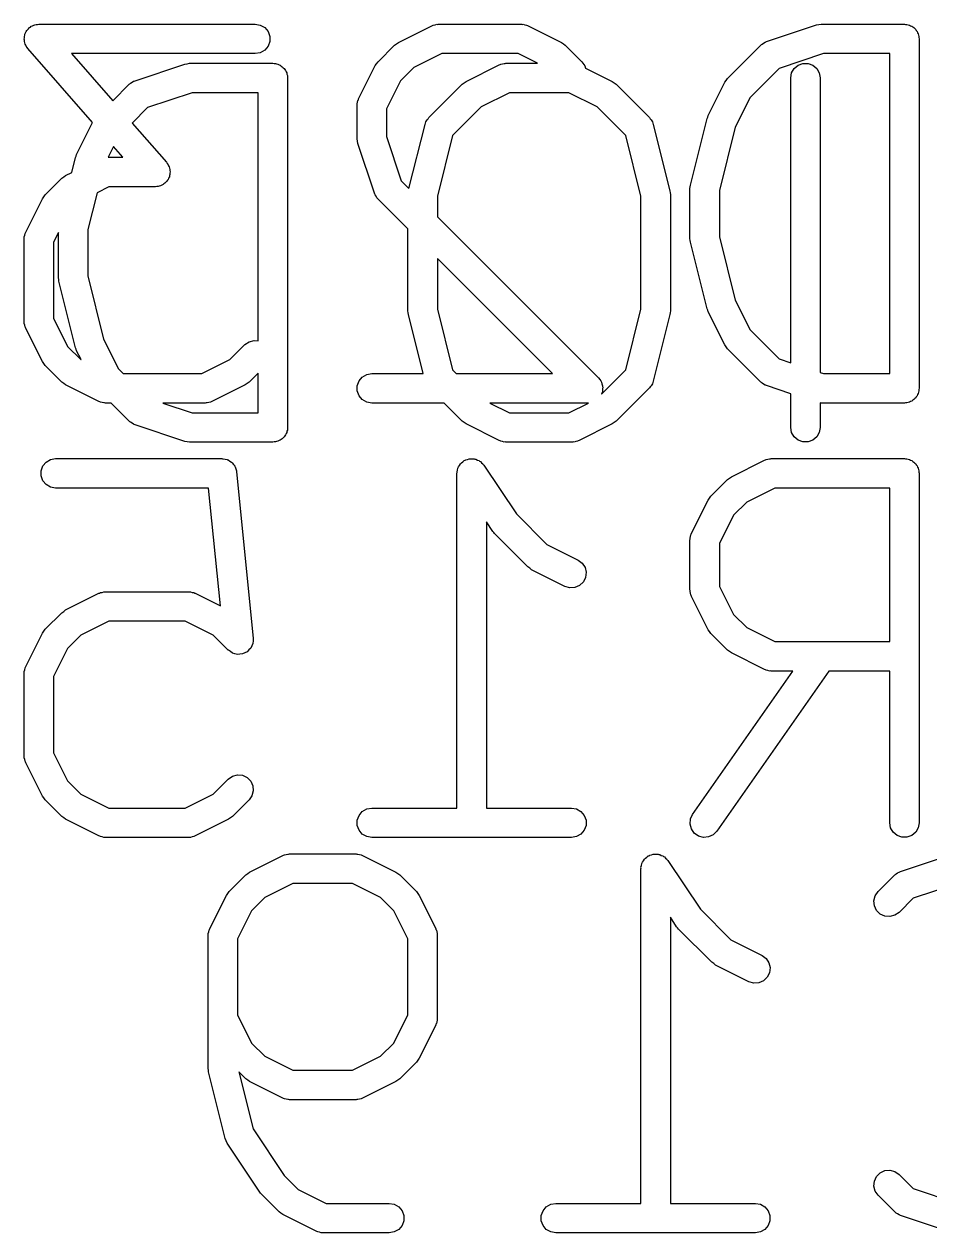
# Model space of a CAD drawing. Extents: x -0.3 to 76.5, y -74.5 to -2.2.
# Drawn here: x 51.809 to 54.935, y -29.723 to -25.55 of the extents above; entities that cross this region are included whole.
import ezdxf

# ---------------------------------------------------------------- set-up
doc = ezdxf.new("R2010")
doc.units = 0
doc.header["$MEASUREMENT"] = 0
doc.layers.add('BLACK', color=7, linetype='CONTINUOUS')

msp = doc.modelspace()

# ---------------------------------------------------------------- linework, layer by layer
at = {"layer": 'Black'}
for p, q in [((51.8121, -25.5847), (51.8145, -25.5803)), ((51.8145, -25.5803), (51.8162, -25.5756)), ((51.8162, -25.5756), (51.8187, -25.5726)), ((51.8187, -25.5726), (51.8206, -25.5692)), ((51.8206, -25.5692), (51.8244, -25.5659)), ((51.8244, -25.5659), (51.8276, -25.5621)), ((51.8276, -25.5621), (51.831, -25.5602)), ((51.831, -25.5602), (51.8339, -25.5576)), ((51.8339, -25.5576), (51.8385, -25.5558)), ((51.8385, -25.5558), (51.8428, -25.5533)), ((51.8428, -25.5533), (51.8467, -25.5526)), ((51.8467, -25.5526), (51.8504, -25.5512)), ((51.8504, -25.5512), (51.8553, -25.5511)), ((51.8553, -25.5511), (51.8602, -25.5502)), ((51.8602, -25.5502), (52.6071, -25.5502)), ((52.6071, -25.5502), (52.6245, -25.5533)), ((52.6245, -25.5533), (52.6397, -25.5621)), ((52.6397, -25.5621), (52.6511, -25.5756)), ((52.6511, -25.5756), (52.6571, -25.5922)), ((53.1014, -25.6131), (53.2164, -25.5556)), ((53.2164, -25.5556), (53.2192, -25.5548)), ((53.2192, -25.5548), (53.2217, -25.5533)), ((53.2217, -25.5533), (53.2276, -25.5523)), ((53.2276, -25.5523), (53.2333, -25.5506)), ((53.2333, -25.5506), (53.2362, -25.5508)), ((53.2362, -25.5508), (53.2391, -25.5502)), ((53.2391, -25.5502), (53.5263, -25.5502)), ((53.5263, -25.5502), (53.5292, -25.5508)), ((53.5292, -25.5508), (53.5321, -25.5506)), ((53.5321, -25.5506), (53.5378, -25.5523)), ((53.5378, -25.5523), (53.5437, -25.5533)), ((53.5437, -25.5533), (53.5462, -25.5548)), ((53.5462, -25.5548), (53.5491, -25.5556)), ((53.5491, -25.5556), (53.664, -25.6131)), ((54.3721, -25.6103), (54.5444, -25.5529)), ((54.5444, -25.5529), (54.5525, -25.5517)), ((54.5525, -25.5517), (54.5605, -25.5502)), ((54.5605, -25.5502), (54.8477, -25.5502)), ((54.8477, -25.5502), (54.8521, -25.551)), ((54.8521, -25.551), (54.8566, -25.551)), ((54.8566, -25.551), (54.8607, -25.5525)), ((54.8607, -25.5525), (54.8651, -25.5533)), ((54.8651, -25.5533), (54.869, -25.5555)), ((54.869, -25.5555), (54.8731, -25.5571)), ((54.8731, -25.5571), (54.8765, -25.5599)), ((54.8765, -25.5599), (54.8804, -25.5621)), ((54.8804, -25.5621), (54.8832, -25.5655)), ((54.8832, -25.5655), (54.8867, -25.5684)), ((54.8867, -25.5684), (54.8889, -25.5722)), ((54.8889, -25.5722), (54.8917, -25.5756)), ((54.8917, -25.5756), (54.8933, -25.5798)), ((54.8933, -25.5798), (54.8955, -25.5837)), ((51.8094, -25.6021), (51.8102, -25.5972)), ((51.8102, -25.6059), (51.8094, -25.6021)), ((51.8102, -25.5922), (51.8115, -25.5885)), ((51.8102, -25.5972), (51.8102, -25.5922)), ((51.8102, -25.6099), (51.8102, -25.6059)), ((51.8119, -25.6145), (51.8102, -25.6099)), ((51.8115, -25.5885), (51.8121, -25.5847)), ((51.8128, -25.6194), (51.8119, -25.6145)), ((51.8149, -25.6228), (51.8128, -25.6194)), ((51.8162, -25.6264), (51.8149, -25.6228)), ((52.6571, -25.6099), (52.6511, -25.6264)), ((52.6571, -25.5922), (52.6571, -25.6099)), ((53.0308, -25.68), (53.0882, -25.6226)), ((53.0882, -25.6226), (53.0949, -25.6179)), ((53.0949, -25.6179), (53.1014, -25.6131)), ((53.664, -25.6131), (53.6705, -25.6179)), ((53.6705, -25.6179), (53.6772, -25.6226)), ((53.6772, -25.6226), (53.7346, -25.68)), ((54.2373, -25.7375), (54.3522, -25.6226)), ((54.3522, -25.6226), (54.3546, -25.6209)), ((54.3546, -25.6209), (54.3565, -25.6187)), ((54.3565, -25.6187), (54.3618, -25.6159)), ((54.3618, -25.6159), (54.3666, -25.6125)), ((54.3666, -25.6125), (54.3695, -25.6117)), ((54.3695, -25.6117), (54.3721, -25.6103)), ((54.8955, -25.5837), (54.8962, -25.5881)), ((54.8962, -25.5881), (54.8978, -25.5922)), ((54.8978, -25.5922), (54.8978, -25.5967)), ((54.8978, -25.5967), (54.8985, -25.601)), ((54.8985, -25.601), (54.8985, -26.8075)), ((51.8194, -25.6303), (51.8162, -25.6264)), ((51.822, -25.6345), (51.8194, -25.6303)), ((52.0456, -25.8901), (51.822, -25.6345)), ((52.6071, -25.6518), (51.9722, -25.6518)), ((51.9722, -25.6518), (52.1149, -25.8149)), ((52.6245, -25.6488), (52.6071, -25.6518)), ((52.6397, -25.64), (52.6245, -25.6488)), ((52.6511, -25.6264), (52.6397, -25.64)), ((53.2511, -25.6518), (53.1543, -25.7003)), ((53.5143, -25.6518), (53.2511, -25.6518)), ((53.5811, -25.6852), (53.5143, -25.6518)), ((54.5687, -25.6518), (54.4156, -25.7029)), ((54.7969, -25.6518), (54.5687, -25.6518)), ((54.7969, -26.7567), (54.7969, -25.6518)), ((52.1921, -25.7453), (52.3644, -25.6879)), ((52.3644, -25.6879), (52.3725, -25.6867)), ((52.3725, -25.6867), (52.3805, -25.6852)), ((52.3805, -25.6852), (52.6678, -25.6852)), ((52.6678, -25.6852), (52.6721, -25.686)), ((52.6721, -25.686), (52.6766, -25.686)), ((52.6766, -25.686), (52.6808, -25.6875)), ((52.6808, -25.6875), (52.6851, -25.6883)), ((52.6851, -25.6883), (52.689, -25.6905)), ((52.689, -25.6905), (52.6932, -25.6921)), ((52.6932, -25.6921), (52.6966, -25.6949)), ((52.6966, -25.6949), (52.7004, -25.6971)), ((52.7004, -25.6971), (52.7033, -25.7005)), ((52.7033, -25.7005), (52.7067, -25.7034)), ((52.7067, -25.7034), (52.7089, -25.7072)), ((52.9638, -25.8081), (53.0213, -25.6932)), ((53.0213, -25.6932), (53.0261, -25.6867)), ((53.0261, -25.6867), (53.0308, -25.68)), ((53.1543, -25.7003), (53.1085, -25.746)), ((53.3345, -25.7481), (53.4494, -25.6906)), ((53.4494, -25.6906), (53.4522, -25.6898)), ((53.4522, -25.6898), (53.4547, -25.6883)), ((53.4547, -25.6883), (53.4606, -25.6873)), ((53.4606, -25.6873), (53.4663, -25.6856)), ((53.4663, -25.6856), (53.4692, -25.6858)), ((53.4692, -25.6858), (53.4721, -25.6852)), ((53.4721, -25.6852), (53.5811, -25.6852)), ((53.7346, -25.68), (53.7447, -25.6945)), ((53.7447, -25.6945), (53.7466, -25.7016)), ((53.7466, -25.7016), (53.8395, -25.7481)), ((54.4156, -25.7029), (54.315, -25.8035)), ((54.4585, -25.7187), (54.4673, -25.7034)), ((54.4673, -25.7034), (54.4808, -25.6921)), ((54.4808, -25.6921), (54.4974, -25.686)), ((54.4974, -25.686), (54.5151, -25.686)), ((54.5151, -25.686), (54.5316, -25.6921)), ((54.5316, -25.6921), (54.5452, -25.7034)), ((54.5452, -25.7034), (54.554, -25.7187)), ((52.1818, -25.7509), (52.1867, -25.7475)), ((52.1867, -25.7475), (52.1895, -25.7467)), ((52.1895, -25.7467), (52.1921, -25.7453)), ((52.7089, -25.7072), (52.7118, -25.7106)), ((52.7118, -25.7106), (52.7133, -25.7148)), ((52.7133, -25.7148), (52.7155, -25.7187)), ((52.7155, -25.7187), (52.7163, -25.7231)), ((52.7163, -25.7231), (52.7178, -25.7272)), ((52.7178, -25.7272), (52.7178, -25.7317)), ((52.7178, -25.7317), (52.7186, -25.736)), ((52.7186, -25.736), (52.7186, -26.9425)), ((53.1085, -25.746), (53.0601, -25.8428)), ((54.2278, -25.7507), (54.2326, -25.7442)), ((54.2326, -25.7442), (54.2373, -25.7375)), ((54.4554, -25.736), (54.4585, -25.7187)), ((54.4554, -26.719), (54.4554, -25.736)), ((54.554, -25.7187), (54.557, -25.736)), ((54.557, -25.736), (54.557, -26.7529)), ((52.1149, -25.8149), (52.1722, -25.7576)), ((52.1722, -25.7576), (52.1746, -25.7559)), ((52.1746, -25.7559), (52.1766, -25.7537)), ((52.1766, -25.7537), (52.1818, -25.7509)), ((52.3887, -25.7868), (52.2356, -25.8379)), ((52.617, -25.7868), (52.3887, -25.7868)), ((52.617, -26.6433), (52.617, -25.7868)), ((53.2064, -25.8725), (53.3213, -25.7576)), ((53.3213, -25.7576), (53.3279, -25.7529)), ((53.3279, -25.7529), (53.3345, -25.7481)), ((53.4841, -25.7868), (53.3873, -25.8352)), ((53.6899, -25.7868), (53.4841, -25.7868)), ((53.7867, -25.8352), (53.6899, -25.7868)), ((53.8395, -25.7481), (53.8461, -25.7529)), ((53.8461, -25.7529), (53.8527, -25.7576)), ((53.8527, -25.7576), (53.9676, -25.8725)), ((54.1703, -25.8656), (54.2278, -25.7507)), ((52.9585, -25.8309), (52.959, -25.828)), ((52.9585, -25.9458), (52.9585, -25.8309)), ((52.9588, -25.825), (52.9605, -25.8193)), ((52.959, -25.828), (52.9588, -25.825)), ((52.9605, -25.8193), (52.9615, -25.8135)), ((52.9615, -25.8135), (52.963, -25.8109)), ((52.963, -25.8109), (52.9638, -25.8081)), ((54.315, -25.8035), (54.2637, -25.906)), ((52.2356, -25.8379), (52.1819, -25.8916)), ((53.0601, -25.8428), (53.0601, -25.9375)), ((53.2036, -25.8765), (53.2064, -25.8725)), ((53.3873, -25.8352), (53.2882, -25.9344)), ((53.8858, -25.9344), (53.7867, -25.8352)), ((53.9676, -25.8725), (53.9704, -25.8765)), ((54.1665, -25.876), (54.1687, -25.8709)), ((54.1687, -25.8709), (54.1703, -25.8656)), ((51.9903, -26.0006), (52.0456, -25.8901)), ((52.1819, -25.8916), (52.3006, -26.0272)), ((53.1377, -26.1173), (53.193, -25.8961)), ((53.193, -25.8961), (53.195, -25.8916)), ((53.195, -25.8916), (53.1962, -25.8869)), ((53.1962, -25.8869), (53.1986, -25.8836)), ((53.1986, -25.8836), (53.2002, -25.88)), ((53.2002, -25.88), (53.2036, -25.8765)), ((53.9704, -25.8765), (53.9738, -25.88)), ((53.9738, -25.88), (53.9754, -25.8836)), ((53.9754, -25.8836), (53.9778, -25.8869)), ((53.9778, -25.8869), (53.979, -25.8916)), ((53.979, -25.8916), (53.981, -25.8961)), ((53.981, -25.8961), (54.0384, -26.1259)), ((54.109, -26.1058), (54.1665, -25.876)), ((54.2637, -25.906), (54.2091, -26.1244)), ((52.9599, -25.9538), (52.9585, -25.9458)), ((52.9611, -25.9618), (52.9599, -25.9538)), ((53.0601, -25.9375), (53.1111, -26.0907)), ((53.2882, -25.9344), (53.2356, -26.1445)), ((53.9384, -26.1445), (53.8858, -25.9344)), ((52.1179, -25.9727), (52.0993, -26.0099)), ((52.1504, -26.0099), (52.1179, -25.9727)), ((53.0185, -26.1342), (52.9611, -25.9618)), ((51.9737, -26.062), (51.9865, -26.011)), ((51.9865, -26.011), (51.9888, -26.0059)), ((51.9888, -26.0059), (51.9903, -26.0006)), ((52.0993, -26.0099), (52.1504, -26.0099)), ((52.3006, -26.0272), (52.3032, -26.0315)), ((52.3032, -26.0315), (52.3064, -26.0353)), ((52.3064, -26.0353), (52.3077, -26.039)), ((52.3077, -26.039), (52.3097, -26.0423)), ((51.9392, -26.0822), (51.9459, -26.0775)), ((51.9459, -26.0775), (51.9524, -26.0727)), ((51.9524, -26.0727), (51.9737, -26.062)), ((52.3081, -26.0814), (52.3064, -26.0861)), ((52.3105, -26.077), (52.3081, -26.0814)), ((52.3097, -26.0423), (52.3107, -26.0472)), ((52.3111, -26.0732), (52.3105, -26.077)), ((52.3107, -26.0472), (52.3124, -26.0518)), ((52.3124, -26.0695), (52.3111, -26.0732)), ((52.3124, -26.0518), (52.3124, -26.0558)), ((52.3124, -26.0558), (52.3132, -26.0596)), ((52.3132, -26.0596), (52.3124, -26.0645)), ((52.3124, -26.0645), (52.3124, -26.0695)), ((51.8817, -26.1396), (51.9392, -26.0822)), ((52.102, -26.1115), (52.061, -26.132)), ((52.2624, -26.1115), (52.102, -26.1115)), ((52.2673, -26.1106), (52.2624, -26.1115)), ((52.2722, -26.1105), (52.2673, -26.1106)), ((52.2759, -26.1091), (52.2722, -26.1105)), ((52.2798, -26.1084), (52.2759, -26.1091)), ((52.2841, -26.1059), (52.2798, -26.1084)), ((52.2887, -26.1041), (52.2841, -26.1059)), ((52.2916, -26.1015), (52.2887, -26.1041)), ((52.295, -26.0996), (52.2916, -26.1015)), ((52.2982, -26.0958), (52.295, -26.0996)), ((52.302, -26.0925), (52.2982, -26.0958)), ((52.3039, -26.0891), (52.302, -26.0925)), ((52.3064, -26.0861), (52.3039, -26.0891)), ((53.1111, -26.0907), (53.1377, -26.1173)), ((54.1075, -26.1181), (54.1086, -26.112)), ((54.1075, -26.2905), (54.1075, -26.1181)), ((54.1086, -26.112), (54.109, -26.1058)), ((51.8148, -26.2678), (51.8722, -26.1529)), ((51.8722, -26.1529), (51.8771, -26.1463)), ((51.8771, -26.1463), (51.8817, -26.1396)), ((52.061, -26.132), (52.0291, -26.2594)), ((53.0199, -26.1368), (53.0185, -26.1342)), ((53.0207, -26.1396), (53.0199, -26.1368)), ((53.0241, -26.1445), (53.0207, -26.1396)), ((53.0269, -26.1497), (53.0241, -26.1445)), ((53.0291, -26.1516), (53.0269, -26.1497)), ((53.0308, -26.154), (53.0291, -26.1516)), ((53.134, -26.2573), (53.0308, -26.154)), ((53.2356, -26.1445), (53.2356, -26.2152)), ((53.9384, -26.5341), (53.9384, -26.1445)), ((54.0384, -26.1259), (54.0389, -26.1321)), ((54.0389, -26.1321), (54.04, -26.1382)), ((54.04, -26.1382), (54.04, -26.5404)), ((54.2091, -26.1244), (54.2091, -26.2842)), ((53.2356, -26.2152), (53.7921, -26.7716)), ((51.8094, -26.2905), (51.8099, -26.2876)), ((51.8094, -26.5777), (51.8094, -26.2905)), ((51.8097, -26.2847), (51.8114, -26.279)), ((51.8099, -26.2876), (51.8097, -26.2847)), ((51.8114, -26.279), (51.8125, -26.2731)), ((51.8125, -26.2731), (51.8139, -26.2706)), ((51.8139, -26.2706), (51.8148, -26.2678)), ((51.9275, -26.2694), (51.911, -26.3025)), ((51.9275, -26.4255), (51.9275, -26.2694)), ((52.0291, -26.2594), (52.0291, -26.4192)), ((53.134, -26.5404), (53.134, -26.2573)), ((54.1086, -26.2966), (54.1075, -26.2905)), ((54.2091, -26.2842), (54.2637, -26.5026)), ((51.911, -26.3025), (51.911, -26.5657)), ((54.109, -26.3028), (54.1086, -26.2966)), ((54.1665, -26.5326), (54.109, -26.3028)), ((53.6335, -26.7567), (53.2356, -26.3589)), ((53.2356, -26.3589), (53.2356, -26.5341)), ((51.9286, -26.4316), (51.9275, -26.4255)), ((51.9291, -26.4378), (51.9286, -26.4316)), ((51.9865, -26.6676), (51.9291, -26.4378)), ((52.0291, -26.4192), (52.0837, -26.6376)), ((53.1351, -26.5465), (53.134, -26.5404)), ((53.2356, -26.5341), (53.2882, -26.7442)), ((53.8858, -26.7442), (53.9384, -26.5341)), ((54.04, -26.5404), (54.0389, -26.5465)), ((54.1687, -26.5377), (54.1665, -26.5326)), ((54.1703, -26.543), (54.1687, -26.5377)), ((54.2637, -26.5026), (54.315, -26.6051)), ((51.8099, -26.5806), (51.8094, -26.5777)), ((51.8097, -26.5835), (51.8099, -26.5806)), ((51.911, -26.5657), (51.9594, -26.6626)), ((53.1355, -26.5527), (53.1351, -26.5465)), ((53.1866, -26.7567), (53.1355, -26.5527)), ((54.0384, -26.5527), (53.981, -26.7825)), ((54.0389, -26.5465), (54.0384, -26.5527)), ((54.2278, -26.6579), (54.1703, -26.543)), ((51.8114, -26.5893), (51.8097, -26.5835)), ((51.8125, -26.5951), (51.8114, -26.5893)), ((51.8139, -26.5976), (51.8125, -26.5951)), ((51.8148, -26.6005), (51.8139, -26.5976)), ((51.8722, -26.7154), (51.8148, -26.6005)), ((54.315, -26.6051), (54.4156, -26.7057)), ((51.9594, -26.6626), (52.0052, -26.7083)), ((52.0837, -26.6376), (52.135, -26.7401)), ((52.5196, -26.7083), (52.5712, -26.6567)), ((52.5712, -26.6567), (52.5856, -26.6466)), ((52.5856, -26.6466), (52.6027, -26.642)), ((52.6027, -26.642), (52.617, -26.6433)), ((54.2326, -26.6645), (54.2278, -26.6579)), ((54.2373, -26.6711), (54.2326, -26.6645)), ((51.9888, -26.6727), (51.9865, -26.6676)), ((51.9903, -26.678), (51.9888, -26.6727)), ((52.0056, -26.7085), (51.9903, -26.678)), ((54.3522, -26.786), (54.2373, -26.6711)), ((54.4156, -26.7057), (54.4554, -26.719)), ((51.8771, -26.7219), (51.8722, -26.7154)), ((51.8817, -26.7286), (51.8771, -26.7219)), ((51.9392, -26.786), (51.8817, -26.7286)), ((52.0052, -26.7083), (52.0056, -26.7085)), ((52.135, -26.7401), (52.1516, -26.7567)), ((52.4227, -26.7567), (52.5196, -26.7083)), ((53.2882, -26.7442), (53.3007, -26.7567)), ((53.8019, -26.8282), (53.8858, -26.7442)), ((51.9459, -26.7907), (51.9392, -26.786)), ((51.9524, -26.7955), (51.9459, -26.7907)), ((52.1516, -26.7567), (52.4227, -26.7567)), ((52.5789, -26.7907), (52.5724, -26.7955)), ((52.5856, -26.786), (52.5789, -26.7907)), ((52.617, -26.7546), (52.5856, -26.786)), ((52.617, -26.8917), (52.617, -26.7546)), ((52.9592, -26.7987), (52.9653, -26.7821)), ((52.9653, -26.7821), (52.9766, -26.7686)), ((52.9766, -26.7686), (52.9919, -26.7598)), ((52.9919, -26.7598), (53.0093, -26.7567)), ((53.0093, -26.7567), (53.1866, -26.7567)), ((53.3007, -26.7567), (53.6335, -26.7567)), ((53.7921, -26.7716), (53.7959, -26.7771)), ((53.7959, -26.7771), (53.8001, -26.7821)), ((53.8001, -26.7821), (53.8009, -26.7842)), ((53.8009, -26.7842), (53.8022, -26.7861)), ((53.8022, -26.7861), (53.8039, -26.7925)), ((53.979, -26.787), (53.9778, -26.7917)), ((53.981, -26.7825), (53.979, -26.787)), ((54.3546, -26.7877), (54.3522, -26.786)), ((54.3565, -26.7899), (54.3546, -26.7877)), ((54.3618, -26.7927), (54.3565, -26.7899)), ((54.557, -26.7529), (54.5687, -26.7567)), ((54.5687, -26.7567), (54.7969, -26.7567)), ((52.0673, -26.853), (51.9524, -26.7955)), ((52.5724, -26.7955), (52.4575, -26.853)), ((52.9592, -26.8164), (52.9592, -26.7987)), ((52.9653, -26.8329), (52.9592, -26.8164)), ((52.9766, -26.8465), (52.9653, -26.8329)), ((53.8024, -26.8267), (53.8019, -26.8282)), ((53.8052, -26.8207), (53.8024, -26.8267)), ((53.8039, -26.7925), (53.8062, -26.7987)), ((53.8054, -26.8185), (53.8052, -26.8207)), ((53.8062, -26.8164), (53.8054, -26.8185)), ((53.8062, -26.7987), (53.8062, -26.801)), ((53.8062, -26.801), (53.8068, -26.8031)), ((53.8068, -26.8031), (53.8062, -26.8097)), ((53.8062, -26.8097), (53.8062, -26.8164)), ((53.9676, -26.8061), (53.8527, -26.921)), ((53.9704, -26.8021), (53.9676, -26.8061)), ((53.9738, -26.7986), (53.9704, -26.8021)), ((53.9754, -26.795), (53.9738, -26.7986)), ((53.9778, -26.7917), (53.9754, -26.795)), ((54.3666, -26.7961), (54.3618, -26.7927)), ((54.3695, -26.7969), (54.3666, -26.7961)), ((54.3721, -26.7983), (54.3695, -26.7969)), ((54.4554, -26.8261), (54.3721, -26.7983)), ((54.4554, -26.9425), (54.4554, -26.8261)), ((54.8917, -26.8329), (54.8889, -26.8364)), ((54.8933, -26.8288), (54.8917, -26.8329)), ((54.8955, -26.8249), (54.8933, -26.8288)), ((54.8962, -26.8205), (54.8955, -26.8249)), ((54.8978, -26.8164), (54.8962, -26.8205)), ((54.8985, -26.8075), (54.8978, -26.8119)), ((54.8978, -26.8119), (54.8978, -26.8164)), ((52.0701, -26.8538), (52.0673, -26.853)), ((52.0726, -26.8553), (52.0701, -26.8538)), ((52.0785, -26.8563), (52.0726, -26.8553)), ((52.0842, -26.858), (52.0785, -26.8563)), ((52.0871, -26.8578), (52.0842, -26.858)), ((52.09, -26.8583), (52.0871, -26.8578)), ((52.1096, -26.8583), (52.09, -26.8583)), ((52.1722, -26.921), (52.1096, -26.8583)), ((52.4347, -26.8583), (52.2885, -26.8583)), ((52.2885, -26.8583), (52.3887, -26.8917)), ((52.4376, -26.8578), (52.4347, -26.8583)), ((52.4405, -26.858), (52.4376, -26.8578)), ((52.4463, -26.8563), (52.4405, -26.858)), ((52.4521, -26.8553), (52.4463, -26.8563)), ((52.4546, -26.8538), (52.4521, -26.8553)), ((52.4575, -26.853), (52.4546, -26.8538)), ((52.9919, -26.8553), (52.9766, -26.8465)), ((53.0093, -26.8583), (52.9919, -26.8553)), ((53.2586, -26.8583), (53.0093, -26.8583)), ((53.3213, -26.921), (53.2586, -26.8583)), ((53.7561, -26.8583), (53.4173, -26.8583)), ((53.4173, -26.8583), (53.4841, -26.8917)), ((53.6899, -26.8917), (53.757, -26.8582)), ((53.757, -26.8582), (53.7561, -26.8583)), ((54.5605, -26.8583), (54.557, -26.8577)), ((54.557, -26.8577), (54.557, -26.9425)), ((54.8477, -26.8583), (54.5605, -26.8583)), ((54.8521, -26.8576), (54.8477, -26.8583)), ((54.8566, -26.8576), (54.8521, -26.8576)), ((54.8607, -26.8561), (54.8566, -26.8576)), ((54.8651, -26.8553), (54.8607, -26.8561)), ((54.869, -26.8531), (54.8651, -26.8553)), ((54.8731, -26.8515), (54.869, -26.8531)), ((54.8765, -26.8487), (54.8731, -26.8515)), ((54.8804, -26.8465), (54.8765, -26.8487)), ((54.8832, -26.8431), (54.8804, -26.8465)), ((54.8867, -26.8402), (54.8832, -26.8431)), ((54.8889, -26.8364), (54.8867, -26.8402)), ((52.3887, -26.8917), (52.617, -26.8917)), ((53.4841, -26.8917), (53.6899, -26.8917)), ((52.1746, -26.9227), (52.1722, -26.921)), ((52.1766, -26.9249), (52.1746, -26.9227)), ((52.1818, -26.9277), (52.1766, -26.9249)), ((52.1867, -26.9311), (52.1818, -26.9277)), ((52.1895, -26.9319), (52.1867, -26.9311)), ((52.1921, -26.9333), (52.1895, -26.9319)), ((52.3644, -26.9907), (52.1921, -26.9333)), ((52.7163, -26.9555), (52.7155, -26.9599)), ((52.7178, -26.9514), (52.7163, -26.9555)), ((52.7186, -26.9425), (52.7178, -26.9469)), ((52.7178, -26.9469), (52.7178, -26.9514)), ((53.3279, -26.9257), (53.3213, -26.921)), ((53.3345, -26.9305), (53.3279, -26.9257)), ((53.4494, -26.988), (53.3345, -26.9305)), ((53.8395, -26.9305), (53.7246, -26.988)), ((53.8461, -26.9257), (53.8395, -26.9305)), ((53.8527, -26.921), (53.8461, -26.9257)), ((54.4585, -26.9599), (54.4554, -26.9425)), ((54.557, -26.9425), (54.554, -26.9599)), ((52.3725, -26.9919), (52.3644, -26.9907)), ((52.3805, -26.9933), (52.3725, -26.9919)), ((52.6678, -26.9933), (52.3805, -26.9933)), ((52.6721, -26.9926), (52.6678, -26.9933)), ((52.6766, -26.9926), (52.6721, -26.9926)), ((52.6808, -26.9911), (52.6766, -26.9926)), ((52.6851, -26.9903), (52.6808, -26.9911)), ((52.689, -26.9881), (52.6851, -26.9903)), ((52.6932, -26.9865), (52.689, -26.9881)), ((52.6966, -26.9837), (52.6932, -26.9865)), ((52.7004, -26.9815), (52.6966, -26.9837)), ((52.7033, -26.9781), (52.7004, -26.9815)), ((52.7067, -26.9752), (52.7033, -26.9781)), ((52.7089, -26.9714), (52.7067, -26.9752)), ((52.7118, -26.9679), (52.7089, -26.9714)), ((52.7133, -26.9638), (52.7118, -26.9679)), ((52.7155, -26.9599), (52.7133, -26.9638)), ((53.4522, -26.9888), (53.4494, -26.988)), ((53.4547, -26.9903), (53.4522, -26.9888)), ((53.4606, -26.9913), (53.4547, -26.9903)), ((53.4663, -26.993), (53.4606, -26.9913)), ((53.4692, -26.9928), (53.4663, -26.993)), ((53.4721, -26.9933), (53.4692, -26.9928)), ((53.7019, -26.9933), (53.4721, -26.9933)), ((53.7048, -26.9928), (53.7019, -26.9933)), ((53.7077, -26.993), (53.7048, -26.9928)), ((53.7134, -26.9913), (53.7077, -26.993)), ((53.7193, -26.9903), (53.7134, -26.9913)), ((53.7218, -26.9888), (53.7193, -26.9903)), ((53.7246, -26.988), (53.7218, -26.9888)), ((54.4673, -26.9752), (54.4585, -26.9599)), ((54.4808, -26.9865), (54.4673, -26.9752)), ((54.4974, -26.9926), (54.4808, -26.9865)), ((54.5151, -26.9926), (54.4974, -26.9926)), ((54.5316, -26.9865), (54.5151, -26.9926)), ((54.5452, -26.9752), (54.5316, -26.9865)), ((54.554, -26.9599), (54.5452, -26.9752)), ((51.8676, -27.0922), (51.8737, -27.0756)), ((51.8737, -27.0756), (51.885, -27.0621)), ((51.885, -27.0621), (51.9003, -27.0533)), ((51.9003, -27.0533), (51.9177, -27.0502)), ((51.9177, -27.0502), (52.4922, -27.0502)), ((52.4922, -27.0502), (52.4941, -27.0506)), ((52.4941, -27.0506), (52.496, -27.0504)), ((52.496, -27.0504), (52.5027, -27.0521)), ((52.5027, -27.0521), (52.5096, -27.0533)), ((52.5096, -27.0533), (52.5112, -27.0543)), ((52.5112, -27.0543), (52.5131, -27.0547)), ((52.5131, -27.0547), (52.5188, -27.0587)), ((52.5188, -27.0587), (52.5248, -27.0621)), ((52.5248, -27.0621), (52.5261, -27.0636)), ((52.5261, -27.0636), (52.5277, -27.0647)), ((52.5277, -27.0647), (52.5317, -27.0703)), ((52.5317, -27.0703), (52.5362, -27.0756)), ((52.5362, -27.0756), (52.5368, -27.0775)), ((52.5368, -27.0775), (52.538, -27.079)), ((52.538, -27.079), (52.5398, -27.0857)), ((53.3062, -27.0837), (53.3076, -27.0812)), ((53.3076, -27.0812), (53.3084, -27.0785)), ((53.3084, -27.0785), (53.312, -27.0736)), ((53.312, -27.0736), (53.3151, -27.0684)), ((53.3151, -27.0684), (53.3172, -27.0666)), ((53.3172, -27.0666), (53.3189, -27.0643)), ((53.3189, -27.0643), (53.3239, -27.061)), ((53.3239, -27.061), (53.3286, -27.0571)), ((53.3286, -27.0571), (53.3312, -27.0561)), ((53.3312, -27.0561), (53.3336, -27.0545)), ((53.3336, -27.0545), (53.3395, -27.0531)), ((53.3395, -27.0531), (53.3452, -27.051)), ((53.3452, -27.051), (53.348, -27.051)), ((53.348, -27.051), (53.3507, -27.0504)), ((53.3507, -27.0504), (53.3567, -27.051)), ((53.3567, -27.051), (53.3628, -27.051)), ((53.3628, -27.051), (53.3654, -27.052)), ((53.3654, -27.052), (53.3682, -27.0523)), ((53.3682, -27.0523), (53.3737, -27.055)), ((53.3737, -27.055), (53.3794, -27.0571)), ((53.3794, -27.0571), (53.3815, -27.0589)), ((53.3815, -27.0589), (53.3841, -27.0601)), ((53.3841, -27.0601), (53.3882, -27.0645)), ((53.3882, -27.0645), (53.3929, -27.0684)), ((53.3929, -27.0684), (53.3943, -27.0708)), ((53.3943, -27.0708), (53.3962, -27.0729)), ((53.3962, -27.0729), (53.5084, -27.241)), ((54.2505, -27.1131), (54.3654, -27.0556)), ((54.3654, -27.0556), (54.3682, -27.0548)), ((54.3682, -27.0548), (54.3707, -27.0533)), ((54.3707, -27.0533), (54.3766, -27.0523)), ((54.3766, -27.0523), (54.3823, -27.0506)), ((54.3823, -27.0506), (54.3852, -27.0508)), ((54.3852, -27.0508), (54.3881, -27.0502)), ((54.3881, -27.0502), (54.8477, -27.0502)), ((54.8477, -27.0502), (54.8521, -27.051)), ((54.8521, -27.051), (54.8566, -27.051)), ((54.8566, -27.051), (54.8607, -27.0525)), ((54.8607, -27.0525), (54.8651, -27.0533)), ((54.8651, -27.0533), (54.869, -27.0555)), ((54.869, -27.0555), (54.8731, -27.0571)), ((54.8731, -27.0571), (54.8765, -27.0599)), ((54.8765, -27.0599), (54.8804, -27.0621)), ((54.8804, -27.0621), (54.8832, -27.0655)), ((54.8832, -27.0655), (54.8867, -27.0684)), ((54.8867, -27.0684), (54.8889, -27.0722)), ((54.8889, -27.0722), (54.8917, -27.0756)), ((54.8917, -27.0756), (54.8933, -27.0798)), ((54.8933, -27.0798), (54.8955, -27.0837)), ((51.8676, -27.1099), (51.8676, -27.0922)), ((51.8737, -27.1264), (51.8676, -27.1099)), ((52.5398, -27.0857), (52.5422, -27.0922)), ((52.5422, -27.0922), (52.5422, -27.0941)), ((52.5422, -27.0941), (52.5427, -27.096)), ((52.5427, -27.096), (52.6002, -27.6705)), ((53.3032, -27.101), (53.3037, -27.0983)), ((53.3032, -28.2567), (53.3032, -27.101)), ((53.3035, -27.0955), (53.3052, -27.0896)), ((53.3037, -27.0983), (53.3035, -27.0955)), ((53.3052, -27.0896), (53.3062, -27.0837)), ((54.1798, -27.18), (54.2373, -27.1226)), ((54.2373, -27.1226), (54.244, -27.1179)), ((54.244, -27.1179), (54.2505, -27.1131)), ((54.8955, -27.0837), (54.8962, -27.0881)), ((54.8962, -27.0881), (54.8978, -27.0922)), ((54.8978, -27.0922), (54.8978, -27.0967)), ((54.8978, -27.0967), (54.8985, -27.101)), ((54.8985, -27.101), (54.8985, -28.3075)), ((51.885, -27.14), (51.8737, -27.1264)), ((51.9003, -27.1488), (51.885, -27.14)), ((51.9177, -27.1518), (51.9003, -27.1488)), ((52.4462, -27.1518), (51.9177, -27.1518)), ((52.4869, -27.5587), (52.4462, -27.1518)), ((54.4001, -27.1518), (54.3033, -27.2003)), ((54.7969, -27.1518), (54.4001, -27.1518)), ((54.7969, -27.6822), (54.7969, -27.1518)), ((54.1129, -27.3081), (54.1703, -27.1932)), ((54.1703, -27.1932), (54.1752, -27.1867)), ((54.1752, -27.1867), (54.1798, -27.18)), ((54.3033, -27.2003), (54.2575, -27.246)), ((53.5084, -27.241), (53.6139, -27.3466)), ((54.2575, -27.246), (54.2091, -27.3428)), ((53.4266, -27.3016), (53.4048, -27.2688)), ((53.4048, -27.2688), (53.4048, -28.2567)), ((53.4301, -27.3052), (53.4266, -27.3016)), ((53.433, -27.3093), (53.4301, -27.3052)), ((53.5479, -27.4242), (53.433, -27.3093)), ((54.1075, -27.3309), (54.108, -27.328)), ((54.1075, -27.5032), (54.1075, -27.3309)), ((54.1078, -27.325), (54.1095, -27.3193)), ((54.108, -27.328), (54.1078, -27.325)), ((54.1095, -27.3193), (54.1106, -27.3135)), ((54.1106, -27.3135), (54.112, -27.3109)), ((54.112, -27.3109), (54.1129, -27.3081)), ((53.6139, -27.3466), (53.7214, -27.4003)), ((54.2091, -27.3428), (54.2091, -27.4912)), ((53.7214, -27.4003), (53.7356, -27.4108)), ((53.7356, -27.4108), (53.7453, -27.4256)), ((53.5545, -27.4289), (53.5479, -27.4242)), ((53.5611, -27.4337), (53.5545, -27.4289)), ((53.676, -27.4912), (53.5611, -27.4337)), ((53.7453, -27.4256), (53.7494, -27.4427)), ((53.7494, -27.4427), (53.7474, -27.4602)), ((53.6929, -27.4962), (53.676, -27.4912)), ((53.7105, -27.4952), (53.6929, -27.4962)), ((53.7267, -27.4882), (53.7105, -27.4952)), ((53.7395, -27.476), (53.7267, -27.4882)), ((53.7474, -27.4602), (53.7395, -27.476)), ((54.2091, -27.4912), (54.2575, -27.588)), ((51.9524, -27.5727), (52.0673, -27.5152)), ((52.0673, -27.5152), (52.0701, -27.5144)), ((52.0701, -27.5144), (52.0726, -27.5129)), ((52.0726, -27.5129), (52.0785, -27.5119)), ((52.0785, -27.5119), (52.0842, -27.5102)), ((52.0842, -27.5102), (52.0871, -27.5104)), ((52.0871, -27.5104), (52.09, -27.5099)), ((52.09, -27.5099), (52.3773, -27.5099)), ((52.3773, -27.5099), (52.3802, -27.5104)), ((52.3802, -27.5104), (52.3831, -27.5102)), ((52.3831, -27.5102), (52.3888, -27.5119)), ((52.3888, -27.5119), (52.3947, -27.5129)), ((52.3947, -27.5129), (52.3972, -27.5144)), ((52.3972, -27.5144), (52.4, -27.5152)), ((52.4, -27.5152), (52.4869, -27.5587)), ((54.108, -27.5061), (54.1075, -27.5032)), ((54.1078, -27.509), (54.108, -27.5061)), ((54.1095, -27.5147), (54.1078, -27.509)), ((54.1106, -27.5206), (54.1095, -27.5147)), ((54.112, -27.5231), (54.1106, -27.5206)), ((54.1129, -27.5259), (54.112, -27.5231)), ((54.1703, -27.6408), (54.1129, -27.5259)), ((51.8817, -27.6396), (51.9392, -27.5822)), ((51.9392, -27.5822), (51.9459, -27.5775)), ((51.9459, -27.5775), (51.9524, -27.5727)), ((52.102, -27.6115), (52.0052, -27.6599)), ((52.3653, -27.6115), (52.102, -27.6115)), ((52.4621, -27.6599), (52.3653, -27.6115)), ((54.2575, -27.588), (54.3033, -27.6338)), ((51.8148, -27.7678), (51.8722, -27.6529)), ((51.8722, -27.6529), (51.8771, -27.6463)), ((51.8771, -27.6463), (51.8817, -27.6396)), ((52.0052, -27.6599), (51.9594, -27.7057)), ((52.5137, -27.7115), (52.4621, -27.6599)), ((54.1752, -27.6474), (54.1703, -27.6408)), ((54.1798, -27.654), (54.1752, -27.6474)), ((54.2373, -27.7115), (54.1798, -27.654)), ((54.3033, -27.6338), (54.4001, -27.6822)), ((51.9594, -27.7057), (51.911, -27.8025)), ((52.5913, -27.7047), (52.5853, -27.7107)), ((52.5914, -27.7044), (52.5913, -27.7047)), ((52.5916, -27.7042), (52.5914, -27.7044)), ((52.5951, -27.6964), (52.5916, -27.7042)), ((52.5987, -27.6887), (52.5951, -27.6964)), ((52.5989, -27.6881), (52.5987, -27.6884)), ((52.5987, -27.6884), (52.5987, -27.6887)), ((52.5995, -27.6796), (52.5989, -27.6881)), ((52.6002, -27.6711), (52.5995, -27.6796)), ((52.6002, -27.6705), (52.6002, -27.6708)), ((52.6002, -27.6708), (52.6002, -27.6711)), ((54.4001, -27.6822), (54.7969, -27.6822)), ((52.514, -27.7117), (52.5137, -27.7115)), ((52.5142, -27.7119), (52.514, -27.7117)), ((52.5212, -27.7167), (52.5142, -27.7119)), ((52.5282, -27.7216), (52.5212, -27.7167)), ((52.5285, -27.7217), (52.5282, -27.7216)), ((52.5287, -27.7219), (52.5285, -27.7217)), ((52.537, -27.724), (52.5287, -27.7219)), ((52.5452, -27.7262), (52.537, -27.724)), ((52.5455, -27.7262), (52.5452, -27.7262)), ((52.5458, -27.7262), (52.5455, -27.7262)), ((52.5543, -27.7254), (52.5458, -27.7262)), ((52.5628, -27.7246), (52.5543, -27.7254)), ((52.5631, -27.7245), (52.5628, -27.7246)), ((52.5634, -27.7245), (52.5631, -27.7245)), ((52.5711, -27.7208), (52.5634, -27.7245)), ((52.5788, -27.7172), (52.5711, -27.7208)), ((52.579, -27.717), (52.5788, -27.7172)), ((52.5793, -27.7168), (52.579, -27.717)), ((52.5853, -27.7107), (52.5793, -27.7168)), ((54.244, -27.7162), (54.2373, -27.7115)), ((54.2505, -27.721), (54.244, -27.7162)), ((54.3654, -27.7785), (54.2505, -27.721)), ((51.8094, -27.7905), (51.8099, -27.7876)), ((51.8094, -28.0777), (51.8094, -27.7905)), ((51.8097, -27.7847), (51.8114, -27.779)), ((51.8099, -27.7876), (51.8097, -27.7847)), ((51.8114, -27.779), (51.8125, -27.7731)), ((51.8125, -27.7731), (51.8139, -27.7706)), ((51.8139, -27.7706), (51.8148, -27.7678)), ((54.1167, -28.2784), (54.4629, -27.7838)), ((54.5869, -27.7838), (54.1999, -28.3367)), ((54.3682, -27.7793), (54.3654, -27.7785)), ((54.3707, -27.7808), (54.3682, -27.7793)), ((54.3766, -27.7818), (54.3707, -27.7808)), ((54.3823, -27.7835), (54.3766, -27.7818)), ((54.3852, -27.7833), (54.3823, -27.7835)), ((54.3881, -27.7838), (54.3852, -27.7833)), ((54.4629, -27.7838), (54.3881, -27.7838)), ((54.7969, -27.7838), (54.5869, -27.7838)), ((54.7969, -28.3075), (54.7969, -27.7838)), ((51.911, -27.8025), (51.911, -28.0657)), ((51.8099, -28.0806), (51.8094, -28.0777)), ((51.8097, -28.0835), (51.8099, -28.0806)), ((51.8114, -28.0893), (51.8097, -28.0835)), ((51.911, -28.0657), (51.9594, -28.1626)), ((51.8125, -28.0951), (51.8114, -28.0893)), ((51.8139, -28.0976), (51.8125, -28.0951)), ((51.8148, -28.1005), (51.8139, -28.0976)), ((51.8722, -28.2154), (51.8148, -28.1005)), ((51.9594, -28.1626), (52.0052, -28.2083)), ((52.4621, -28.2083), (52.5137, -28.1567)), ((52.5137, -28.1567), (52.5282, -28.1466)), ((52.5282, -28.1466), (52.5452, -28.142)), ((52.5452, -28.142), (52.5628, -28.1436)), ((52.5628, -28.1436), (52.5788, -28.151)), ((52.5788, -28.151), (52.5913, -28.1635)), ((52.5913, -28.1635), (52.5987, -28.1795)), ((52.0052, -28.2083), (52.102, -28.2567)), ((52.3653, -28.2567), (52.4621, -28.2083)), ((52.6002, -28.1971), (52.5957, -28.2141)), ((52.5987, -28.1795), (52.6002, -28.1971)), ((51.8771, -28.2219), (51.8722, -28.2154)), ((51.8817, -28.2286), (51.8771, -28.2219)), ((51.9392, -28.286), (51.8817, -28.2286)), ((52.5856, -28.2286), (52.5281, -28.286)), ((52.5957, -28.2141), (52.5856, -28.2286)), ((51.9459, -28.2907), (51.9392, -28.286)), ((51.9524, -28.2955), (51.9459, -28.2907)), ((52.102, -28.2567), (52.3653, -28.2567)), ((52.5215, -28.2907), (52.5149, -28.2955)), ((52.5281, -28.286), (52.5215, -28.2907)), ((52.9592, -28.2987), (52.9653, -28.2821)), ((52.9653, -28.2821), (52.9766, -28.2686)), ((52.9766, -28.2686), (52.9919, -28.2598)), ((52.9919, -28.2598), (53.0093, -28.2567)), ((53.0093, -28.2567), (53.3032, -28.2567)), ((53.4048, -28.2567), (53.6987, -28.2567)), ((53.6987, -28.2567), (53.7161, -28.2598)), ((53.7161, -28.2598), (53.7313, -28.2686)), ((53.7313, -28.2686), (53.7427, -28.2821)), ((53.7427, -28.2821), (53.7487, -28.2987)), ((54.1092, -28.2944), (54.1167, -28.2784)), ((52.0673, -28.353), (51.9524, -28.2955)), ((52.5149, -28.2955), (52.4, -28.353)), ((52.9592, -28.3164), (52.9592, -28.2987)), ((52.9653, -28.3329), (52.9592, -28.3164)), ((52.9766, -28.3465), (52.9653, -28.3329)), ((53.7427, -28.3329), (53.7313, -28.3465)), ((53.7487, -28.3164), (53.7427, -28.3329)), ((53.7487, -28.2987), (53.7487, -28.3164)), ((54.1077, -28.312), (54.1092, -28.2944)), ((54.1123, -28.329), (54.1077, -28.312)), ((54.1224, -28.3435), (54.1123, -28.329)), ((54.8, -28.3249), (54.7969, -28.3075)), ((54.8088, -28.3402), (54.8, -28.3249)), ((54.8955, -28.3249), (54.8867, -28.3402)), ((54.8985, -28.3075), (54.8955, -28.3249)), ((52.0701, -28.3538), (52.0673, -28.353)), ((52.0726, -28.3553), (52.0701, -28.3538)), ((52.0785, -28.3563), (52.0726, -28.3553)), ((52.0842, -28.358), (52.0785, -28.3563)), ((52.0871, -28.3578), (52.0842, -28.358)), ((52.09, -28.3583), (52.0871, -28.3578)), ((52.3773, -28.3583), (52.09, -28.3583)), ((52.3802, -28.3578), (52.3773, -28.3583)), ((52.3831, -28.358), (52.3802, -28.3578)), ((52.3888, -28.3563), (52.3831, -28.358)), ((52.3947, -28.3553), (52.3888, -28.3563)), ((52.3972, -28.3538), (52.3947, -28.3553)), ((52.4, -28.353), (52.3972, -28.3538)), ((52.9919, -28.3553), (52.9766, -28.3465)), ((53.0093, -28.3583), (52.9919, -28.3553)), ((53.6987, -28.3583), (53.0093, -28.3583)), ((53.7161, -28.3553), (53.6987, -28.3583)), ((53.7313, -28.3465), (53.7161, -28.3553)), ((54.1368, -28.3536), (54.1224, -28.3435)), ((54.1539, -28.3582), (54.1368, -28.3536)), ((54.1715, -28.3566), (54.1539, -28.3582)), ((54.1875, -28.3492), (54.1715, -28.3566)), ((54.1999, -28.3367), (54.1875, -28.3492)), ((54.8223, -28.3515), (54.8088, -28.3402)), ((54.8389, -28.3576), (54.8223, -28.3515)), ((54.8566, -28.3576), (54.8389, -28.3576)), ((54.8731, -28.3515), (54.8566, -28.3576)), ((54.8867, -28.3402), (54.8731, -28.3515)), ((52.7051, -28.4198), (52.7076, -28.4183)), ((52.7076, -28.4183), (52.7135, -28.4173)), ((52.7135, -28.4173), (52.7192, -28.4156)), ((52.7192, -28.4156), (52.7221, -28.4158)), ((52.7221, -28.4158), (52.725, -28.4152)), ((52.725, -28.4152), (52.9548, -28.4152)), ((52.9548, -28.4152), (52.9577, -28.4158)), ((52.9577, -28.4158), (52.9606, -28.4156)), ((52.9606, -28.4156), (52.9663, -28.4173)), ((52.9663, -28.4173), (52.9722, -28.4183)), ((52.9722, -28.4183), (52.9747, -28.4198)), ((53.9686, -28.4195), (53.9745, -28.4181)), ((53.9745, -28.4181), (53.9802, -28.416)), ((53.9802, -28.416), (53.983, -28.416)), ((53.983, -28.416), (53.9857, -28.4154)), ((53.9857, -28.4154), (53.9917, -28.416)), ((53.9917, -28.416), (53.9978, -28.416)), ((53.9978, -28.416), (54.0004, -28.417)), ((54.0004, -28.417), (54.0032, -28.4173)), ((54.0032, -28.4173), (54.0087, -28.42)), ((54.8347, -28.4753), (55.0071, -28.4179)), ((52.5874, -28.4781), (52.7023, -28.4206)), ((52.7023, -28.4206), (52.7051, -28.4198)), ((52.9747, -28.4198), (52.9776, -28.4206)), ((52.9776, -28.4206), (53.0925, -28.4781)), ((53.9385, -28.4605), (53.9402, -28.4546)), ((53.9387, -28.4633), (53.9385, -28.4605)), ((53.9402, -28.4546), (53.9412, -28.4487)), ((53.9412, -28.4487), (53.9426, -28.4462)), ((53.9426, -28.4462), (53.9434, -28.4435)), ((53.9434, -28.4435), (53.947, -28.4386)), ((53.947, -28.4386), (53.9501, -28.4334)), ((53.9501, -28.4334), (53.9522, -28.4316)), ((53.9522, -28.4316), (53.9539, -28.4293)), ((53.9539, -28.4293), (53.9589, -28.426)), ((53.9589, -28.426), (53.9636, -28.4221)), ((53.9636, -28.4221), (53.9662, -28.4211)), ((53.9662, -28.4211), (53.9686, -28.4195)), ((54.0087, -28.42), (54.0144, -28.4221)), ((54.0144, -28.4221), (54.0165, -28.4239)), ((54.0165, -28.4239), (54.0191, -28.4251)), ((54.0191, -28.4251), (54.0232, -28.4295)), ((54.0232, -28.4295), (54.0279, -28.4334)), ((54.0279, -28.4334), (54.0293, -28.4358)), ((54.0293, -28.4358), (54.0312, -28.4379)), ((54.0312, -28.4379), (54.1434, -28.606)), ((52.5167, -28.545), (52.5742, -28.4876)), ((52.5742, -28.4876), (52.5809, -28.4829)), ((52.5809, -28.4829), (52.5874, -28.4781)), ((53.0925, -28.4781), (53.099, -28.4829)), ((53.099, -28.4829), (53.1057, -28.4876)), ((53.1057, -28.4876), (53.1631, -28.545)), ((53.9382, -28.466), (53.9387, -28.4633)), ((53.9382, -29.6217), (53.9382, -28.466)), ((54.7574, -28.545), (54.8148, -28.4876)), ((54.8148, -28.4876), (54.8172, -28.4859)), ((54.8172, -28.4859), (54.8192, -28.4837)), ((54.8192, -28.4837), (54.8244, -28.4809)), ((54.8244, -28.4809), (54.8293, -28.4775)), ((54.8293, -28.4775), (54.8321, -28.4767)), ((54.8321, -28.4767), (54.8347, -28.4753)), ((52.737, -28.5168), (52.6402, -28.5652)), ((52.9428, -28.5168), (52.737, -28.5168)), ((53.0396, -28.5653), (52.9428, -28.5168)), ((55.0314, -28.5168), (54.8782, -28.5679)), ((52.4498, -28.6731), (52.5072, -28.5582)), ((52.5072, -28.5582), (52.5121, -28.5517)), ((52.5121, -28.5517), (52.5167, -28.545)), ((52.6402, -28.5652), (52.5944, -28.611)), ((53.0854, -28.611), (53.0396, -28.5653)), ((53.1631, -28.545), (53.1678, -28.5517)), ((53.1678, -28.5517), (53.1726, -28.5582)), ((53.1726, -28.5582), (53.2301, -28.6731)), ((54.7427, -28.5765), (54.7473, -28.5595)), ((54.7442, -28.5941), (54.7427, -28.5765)), ((54.7473, -28.5595), (54.7574, -28.545)), ((54.8782, -28.5679), (54.8292, -28.6169)), ((52.5944, -28.611), (52.546, -28.7078)), ((53.1338, -28.7078), (53.0854, -28.611)), ((54.1434, -28.606), (54.2489, -28.7116)), ((54.7517, -28.6101), (54.7442, -28.5941)), ((54.7642, -28.6226), (54.7517, -28.6101)), ((54.7802, -28.63), (54.7642, -28.6226)), ((54.8148, -28.627), (54.7977, -28.6316)), ((54.8292, -28.6169), (54.8148, -28.627)), ((54.0616, -28.6666), (54.0398, -28.6338)), ((54.0398, -28.6338), (54.0398, -29.6217)), ((54.0651, -28.6702), (54.0616, -28.6666)), ((54.7977, -28.6316), (54.7802, -28.63)), ((52.4444, -28.6959), (52.4449, -28.693)), ((52.4444, -29.1555), (52.4444, -28.6959)), ((52.4447, -28.69), (52.4464, -28.6843)), ((52.4449, -28.693), (52.4447, -28.69)), ((52.4464, -28.6843), (52.4475, -28.6785)), ((52.4475, -28.6785), (52.4489, -28.6759)), ((52.4489, -28.6759), (52.4498, -28.6731)), ((52.546, -28.7078), (52.546, -28.9711)), ((53.1338, -28.9711), (53.1338, -28.7078)), ((53.2301, -28.6731), (53.2309, -28.6759)), ((53.2309, -28.6759), (53.2324, -28.6785)), ((53.2324, -28.6785), (53.2334, -28.6843)), ((53.2334, -28.6843), (53.2351, -28.69)), ((53.2351, -28.69), (53.2349, -28.693)), ((53.2349, -28.693), (53.2354, -28.6959)), ((53.2354, -28.6959), (53.2354, -28.9831)), ((54.068, -28.6743), (54.0651, -28.6702)), ((54.1829, -28.7892), (54.068, -28.6743)), ((54.2489, -28.7116), (54.3564, -28.7653)), ((54.1895, -28.7939), (54.1829, -28.7892)), ((54.1961, -28.7987), (54.1895, -28.7939)), ((54.3564, -28.7653), (54.3706, -28.7758)), ((54.3706, -28.7758), (54.3803, -28.7906)), ((54.3803, -28.7906), (54.3844, -28.8077)), ((54.311, -28.8562), (54.1961, -28.7987)), ((54.3824, -28.8252), (54.3745, -28.841)), ((54.3844, -28.8077), (54.3824, -28.8252)), ((54.3279, -28.8612), (54.311, -28.8562)), ((54.3455, -28.8602), (54.3279, -28.8612)), ((54.3617, -28.8532), (54.3455, -28.8602)), ((54.3745, -28.841), (54.3617, -28.8532)), ((52.546, -28.9711), (52.5944, -29.0679)), ((53.0854, -29.0679), (53.1338, -28.9711)), ((53.2309, -29.003), (53.2301, -29.0058)), ((53.2324, -29.0005), (53.2309, -29.003)), ((53.2334, -28.9946), (53.2324, -29.0005)), ((53.2351, -28.9889), (53.2334, -28.9946)), ((53.2354, -28.9831), (53.2349, -28.986)), ((53.2349, -28.986), (53.2351, -28.9889)), ((53.2301, -29.0058), (53.1726, -29.1207)), ((52.5944, -29.0679), (52.6402, -29.1137)), ((53.0396, -29.1137), (53.0854, -29.0679)), ((52.6402, -29.1137), (52.737, -29.1621)), ((52.9428, -29.1621), (53.0396, -29.1137)), ((53.1678, -29.1273), (53.1631, -29.1339)), ((53.1726, -29.1207), (53.1678, -29.1273)), ((52.4455, -29.1616), (52.4444, -29.1555)), ((52.4459, -29.1678), (52.4455, -29.1616)), ((52.5034, -29.3976), (52.4459, -29.1678)), ((52.5742, -29.1914), (52.5507, -29.1679)), ((52.5507, -29.1679), (52.5998, -29.3644)), ((52.737, -29.1621), (52.9428, -29.1621)), ((53.1631, -29.1339), (53.1057, -29.1914)), ((52.5809, -29.1961), (52.5742, -29.1914)), ((52.5874, -29.2009), (52.5809, -29.1961)), ((52.7023, -29.2584), (52.5874, -29.2009)), ((53.0925, -29.2009), (52.9776, -29.2584)), ((53.099, -29.1961), (53.0925, -29.2009)), ((53.1057, -29.1914), (53.099, -29.1961)), ((52.7051, -29.2592), (52.7023, -29.2584)), ((52.7076, -29.2607), (52.7051, -29.2592)), ((52.7135, -29.2617), (52.7076, -29.2607)), ((52.7192, -29.2634), (52.7135, -29.2617)), ((52.7221, -29.2632), (52.7192, -29.2634)), ((52.725, -29.2637), (52.7221, -29.2632)), ((52.9548, -29.2637), (52.725, -29.2637)), ((52.9577, -29.2632), (52.9548, -29.2637)), ((52.9606, -29.2634), (52.9577, -29.2632)), ((52.9663, -29.2617), (52.9606, -29.2634)), ((52.9722, -29.2607), (52.9663, -29.2617)), ((52.9747, -29.2592), (52.9722, -29.2607)), ((52.9776, -29.2584), (52.9747, -29.2592)), ((52.5998, -29.3644), (52.707, -29.5253)), ((52.5069, -29.4055), (52.5034, -29.3976)), ((52.5104, -29.4135), (52.5069, -29.4055)), ((52.6253, -29.5858), (52.5104, -29.4135)), ((52.707, -29.5253), (52.7551, -29.5733)), ((54.7427, -29.5621), (54.7442, -29.5445)), ((54.7442, -29.5445), (54.7517, -29.5285)), ((54.7517, -29.5285), (54.7642, -29.516)), ((54.7642, -29.516), (54.7802, -29.5086)), ((54.7802, -29.5086), (54.7977, -29.507)), ((54.7977, -29.507), (54.8148, -29.5116)), ((54.8148, -29.5116), (54.8292, -29.5217)), ((54.8292, -29.5217), (54.8782, -29.5707)), ((52.6288, -29.5895), (52.6253, -29.5858)), ((52.7551, -29.5733), (52.8519, -29.6217)), ((54.7473, -29.5791), (54.7427, -29.5621)), ((54.7574, -29.5936), (54.7473, -29.5791)), ((54.8782, -29.5707), (55.0314, -29.6217)), ((52.6317, -29.5936), (52.6288, -29.5895)), ((52.6891, -29.651), (52.6317, -29.5936)), ((52.8519, -29.6217), (53.0697, -29.6217)), ((53.0697, -29.6217), (53.0871, -29.6248)), ((53.0871, -29.6248), (53.1024, -29.6336)), ((53.6116, -29.6336), (53.6269, -29.6248)), ((53.6269, -29.6248), (53.6443, -29.6217)), ((53.6443, -29.6217), (53.9382, -29.6217)), ((54.0398, -29.6217), (54.3337, -29.6217)), ((54.3337, -29.6217), (54.3511, -29.6248)), ((54.3511, -29.6248), (54.3663, -29.6336)), ((54.8148, -29.651), (54.7574, -29.5936)), ((52.6958, -29.6557), (52.6891, -29.651)), ((52.7023, -29.6605), (52.6958, -29.6557)), ((52.8172, -29.718), (52.7023, -29.6605)), ((53.1024, -29.6336), (53.1137, -29.6471)), ((53.1137, -29.6471), (53.1198, -29.6637)), ((53.1198, -29.6637), (53.1198, -29.6814)), ((53.5942, -29.6637), (53.6003, -29.6471)), ((53.5942, -29.6814), (53.5942, -29.6637)), ((53.6003, -29.6471), (53.6116, -29.6336)), ((54.3663, -29.6336), (54.3777, -29.6471)), ((54.3777, -29.6471), (54.3837, -29.6637)), ((54.3837, -29.6637), (54.3837, -29.6814)), ((54.8172, -29.6527), (54.8148, -29.651)), ((54.8192, -29.6549), (54.8172, -29.6527)), ((54.8244, -29.6577), (54.8192, -29.6549)), ((54.8293, -29.6611), (54.8244, -29.6577)), ((54.8321, -29.6619), (54.8293, -29.6611)), ((54.8347, -29.6633), (54.8321, -29.6619)), ((55.0071, -29.7207), (54.8347, -29.6633)), ((53.1024, -29.7115), (53.0871, -29.7203)), ((53.1137, -29.6979), (53.1024, -29.7115)), ((53.1198, -29.6814), (53.1137, -29.6979)), ((53.6003, -29.6979), (53.5942, -29.6814)), ((53.6116, -29.7115), (53.6003, -29.6979)), ((53.6269, -29.7203), (53.6116, -29.7115)), ((54.3663, -29.7115), (54.3511, -29.7203)), ((54.3777, -29.6979), (54.3663, -29.7115)), ((54.3837, -29.6814), (54.3777, -29.6979)), ((52.82, -29.7188), (52.8172, -29.718)), ((52.8226, -29.7203), (52.82, -29.7188)), ((52.8284, -29.7213), (52.8226, -29.7203)), ((52.8341, -29.723), (52.8284, -29.7213)), ((52.837, -29.7228), (52.8341, -29.723)), ((52.8399, -29.7233), (52.837, -29.7228)), ((53.0697, -29.7233), (52.8399, -29.7233)), ((53.0871, -29.7203), (53.0697, -29.7233)), ((53.6443, -29.7233), (53.6269, -29.7203)), ((54.3337, -29.7233), (53.6443, -29.7233)), ((54.3511, -29.7203), (54.3337, -29.7233))]:
    msp.add_line(p, q, dxfattribs=at)

doc.saveas('drawing.dxf')
